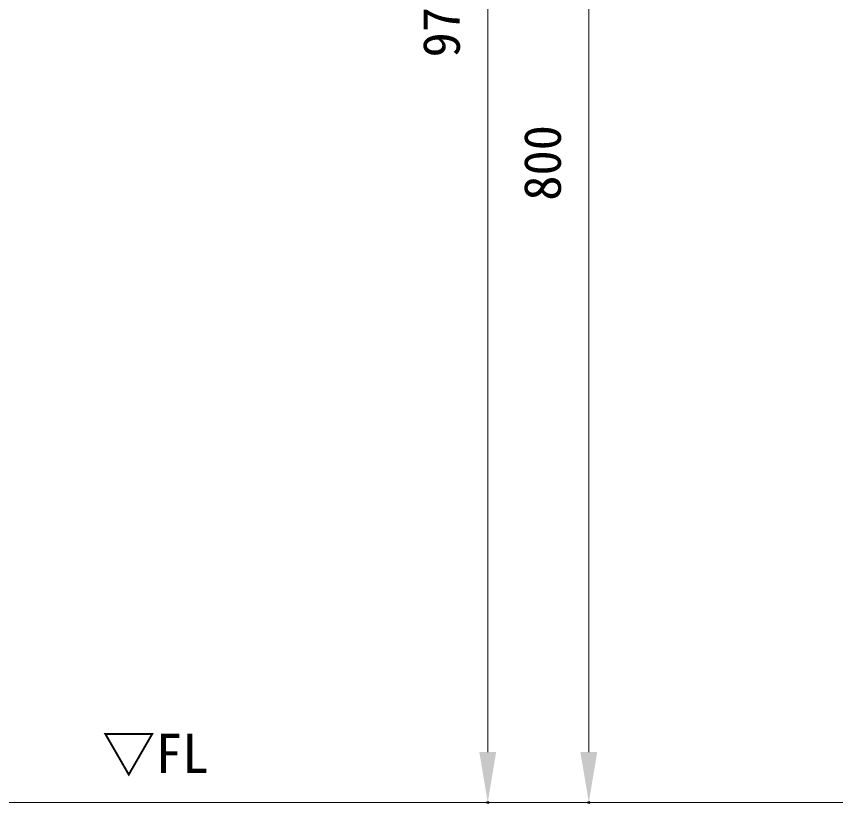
# Model space of a CAD drawing. Units: millimetres, scale not verified. Extents: x -203 to 203, y -143 to 143.
# Drawn here: x -149.08 to -100.45, y -94.06 to -47.35 of the extents above; entities that cross this region are included whole.
import ezdxf
from ezdxf.enums import TextEntityAlignment as Align

# ---------------------------------------------------------------- set-up
doc = ezdxf.new("R2010")
doc.units = ezdxf.units.MM
doc.header["$LTSCALE"] = 0.25
doc.header["$PDMODE"] = 32
doc.header["$PDSIZE"] = 0.125
doc.layers.add('0-1_DIMENSION_LINES$02_DIMENSI', color=7, linetype='Continuous', lineweight=18)
doc.layers.add('0-8_DIMENSION_LINES$03_LINES', color=7, linetype='Continuous', lineweight=18)
doc.layers.add('0-2_DEFPOINTS', color=7, linetype='Continuous')
doc.styles.add('ＭＳ ゴシック', font='')
doc.styles.get('ＭＳ ゴシック').set_extended_font_data('MS Gothic')

# ---------------------------------------------------------------- blocks, each defined once
blk = doc.blocks.new('D32')
at = {"layer": '0-1_DIMENSION_LINES$02_DIMENSI'}
for p, q in [((88.9, 148.5002), (88.9, 57.4998)), ((87.4, 54.5), (87.9, 54.5))]:
    blk.add_line(p, q, dxfattribs=at)
blk.add_solid([(88.4, 57.4998), (89.4, 57.4998), (88.9, 54.5)], dxfattribs=at)
at = {"layer": '0-2_DEFPOINTS'}
blk.add_point((88.9, 54.5), dxfattribs=at)
at = {"layer": '0-1_DIMENSION_LINES$02_DIMENSI', "style": 'ＭＳ ゴシック'}
blk.add_text('970', height=2.199, rotation=90, dxfattribs=at).set_placement((87.9, 98.7143), align=Align.BOTTOM_LEFT)
blk = doc.blocks.new('D33')
at = {"layer": '0-1_DIMENSION_LINES$02_DIMENSI'}
for p, q in [((107.8718, 134.496), (93.9, 134.496)), ((94.9, 57.4998), (94.9, 131.4962)), ((96.4, 54.5), (95.9, 54.5))]:
    blk.add_line(p, q, dxfattribs=at)
for points in [[(95.4, 131.4962), (94.4, 131.4962), (94.9, 134.496)], [(94.4, 57.4998), (95.4, 57.4998), (94.9, 54.5)]]:
    blk.add_solid(points, dxfattribs=at)
at = {"layer": '0-2_DEFPOINTS'}
for p in [(94.9, 134.496), (109.3718, 134.496), (94.9, 54.5)]:
    blk.add_point(p, dxfattribs=at)
at = {"layer": '0-1_DIMENSION_LINES$02_DIMENSI', "style": 'ＭＳ ゴシック'}
blk.add_text('800', height=2.199, rotation=90, dxfattribs=at).set_placement((93.9, 90.2123), align=Align.BOTTOM_LEFT)

msp = doc.modelspace()

# ---------------------------------------------------------------- linework, layer by layer
at = {"layer": '0-8_DIMENSION_LINES$03_LINES'}
msp.add_line((-73, -94), (-183, -94), dxfattribs=at)

# ---------------------------------------------------------------- block references
at = {"layer": '0-1_DIMENSION_LINES$02_DIMENSI'}
for name in ['D32', 'D33']:
    msp.add_blockref(name, (-210, -148.5), dxfattribs=at)

# ---------------------------------------------------------------- texts
at = {"layer": '0-1_DIMENSION_LINES$02_DIMENSI', "style": 'ＭＳ ゴシック'}
msp.add_text('▽FL', height=2.328, dxfattribs=at).set_placement((-143.9984, -92.9446), align=Align.BOTTOM_LEFT)

doc.saveas('drawing.dxf')
